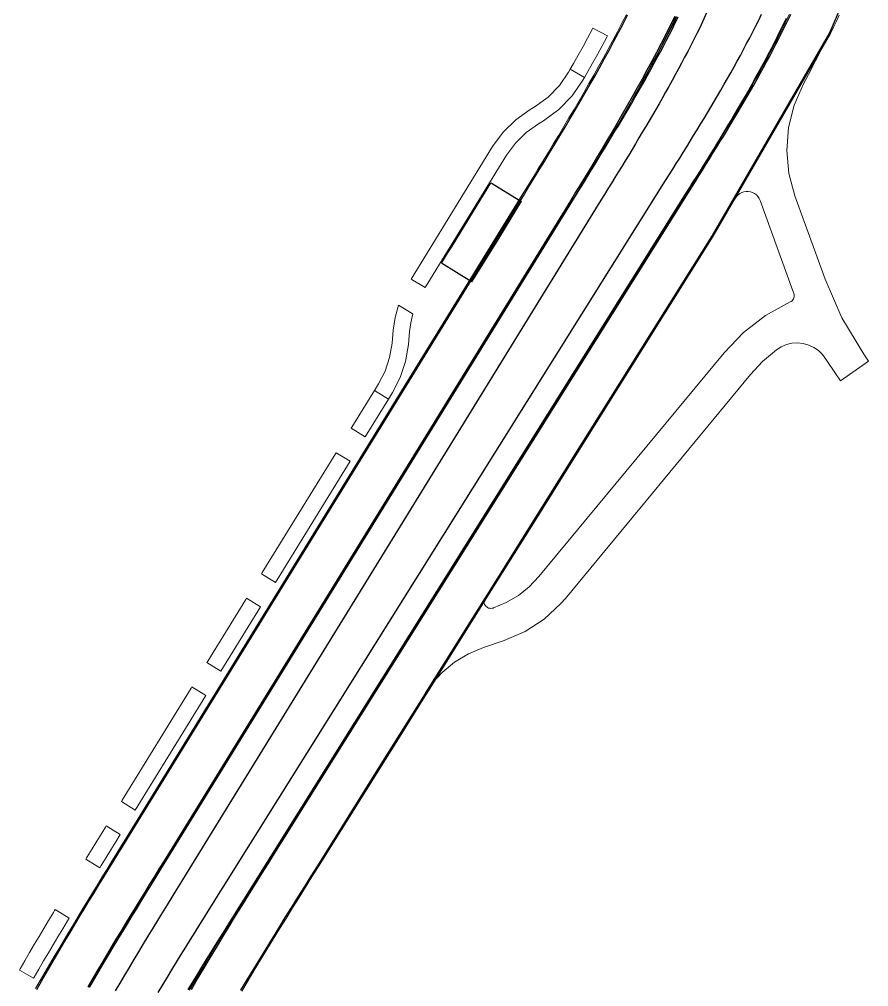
# Model space of a CAD drawing. Header units: metres. Extents: x 105145 to 106173, y 111785 to 118130.
# Drawn here: x 105727.6 to 105851.7, y 114130.5 to 114271.7 of the extents above; entities that cross this region are included whole.
import ezdxf

# ---------------------------------------------------------------- set-up
doc = ezdxf.new("R2010")
doc.units = ezdxf.units.M
for name, color, linetype, lineweight in [('10-PAV-BOCACALLE', 9, 'CONTINUOUS', 13), ('10-PAV-CALZADA-BRT', 12, 'CONTINUOUS', 30), ('10-PAV-CALZADA-MIXTA', 8, 'CONTINUOUS', 30), ('10-PAV-CICLORUTA', 76, 'CONTINUOUS', 18), ('10-PAV-PARADERO', 30, 'CONTINUOUS', 30), ('10-PAV-SARDINEL', 252, 'CONTINUOUS', 13)]:
    doc.layers.add(name, color=color, linetype=linetype, lineweight=lineweight)

msp = doc.modelspace()

# ---------------------------------------------------------------- linework, layer by layer
at = {"layer": '10-PAV-BOCACALLE'}
msp.add_lwpolyline([(105786.9637, 114173.4119), (105795.6515, 114187.2818), (105795.5764, 114187.1367), (105795.5259, 114186.9812), (105795.5013, 114186.8197), (105795.5035, 114186.6563), (105795.5322, 114186.4954), (105795.5867, 114186.3413), (105795.6656, 114186.1982), (105795.7668, 114186.0698), (105795.8875, 114185.9597), (105796.0246, 114185.8707), (105796.1743, 114185.8051), (105796.3327, 114185.7649), (105796.4955, 114185.751), (105796.6584, 114185.7637), (105796.8171, 114185.8029), (105796.8599, 114185.8173), (105798.7493, 114186.6009), (105800.5119, 114187.6388), (105802.1136, 114188.911), (105803.5235, 114190.3929), (105830.5425, 114223.0665), (105833.3773, 114226.0134), (105836.6208, 114228.5033), (105840.2003, 114230.4801), (105840.3452, 114230.5614), (105840.4747, 114230.6656), (105840.5851, 114230.7897), (105840.6734, 114230.9304), (105840.7372, 114231.0839), (105840.7748, 114231.2457), (105840.785, 114231.4116), (105840.7676, 114231.5768), (105840.7231, 114231.7369), (105840.5913, 114232.0971), (105835.8101, 114245.3105), (105835.6746, 114245.6069), (105835.4927, 114245.8774), (105835.2693, 114246.1147), (105835.0104, 114246.3126), (105834.7227, 114246.4658), (105834.4139, 114246.5703), (105834.0923, 114246.6232), (105833.7664, 114246.6232), (105833.4448, 114246.5702), (105833.1361, 114246.4657), (105832.8484, 114246.3125), (105832.5895, 114246.1146), (105832.3661, 114245.8772), (105832.1843, 114245.6067), (105831.6583, 114244.7657), (105831.1445, 114243.9453), (105828.7887, 114240.1843), (105845.9273, 114269.7584), (105845.4887, 114268.8419), (105845.0441, 114267.9305), (105844.5935, 114267.0239), (105844.1373, 114266.1219), (105843.6757, 114265.2243), (105843.2091, 114264.3313), (105842.1343, 114262.3237), (105840.7753, 114259.2304), (105839.9565, 114255.9525), (105839.7011, 114252.5835), (105840.0164, 114249.2195), (105840.8935, 114245.9567), (105841.4613, 114244.3875), (105845.2929, 114233.7983), (105847.76, 114228.1525), (105850.9359, 114222.8729), (105851.6615, 114221.8267), (105847.5529, 114218.9773), (105846.8273, 114220.0237), (105845.4301, 114222.1461), (105844.9354, 114222.8093), (105844.3381, 114223.3819), (105843.6545, 114223.8481), (105842.9034, 114224.1953), (105842.1054, 114224.4137), (105841.2822, 114224.4976), (105840.4565, 114224.4446), (105839.6508, 114224.2562), (105838.8872, 114223.9374), (105838.1867, 114223.4971), (105836.1844, 114221.8005), (105834.3957, 114219.8801), (105807.3767, 114187.2065), (105806.7132, 114186.4451), (105804.2745, 114184.1983), (105801.4939, 114182.3918), (105798.4499, 114181.0767), (105795.4179, 114180.0599), (105793.2293, 114179.1401), (105791.2008, 114177.9067), (105789.3772, 114176.3866), (105789.3752, 114176.3842), (105788.0803, 114174.9704), (105786.9637, 114173.4119)], close=True, dxfattribs=at)
at = {"layer": '10-PAV-CALZADA-BRT'}
for points in [[(105831.3004, 114280.2065), (105827.4115, 114271.3895), (105826.9889, 114270.5189), (105826.5607, 114269.6509), (105826.1271, 114268.7859), (105825.6883, 114267.9233), (105825.2443, 114267.0635), (105824.7957, 114266.2059), (105824.3423, 114265.3509), (105823.8847, 114264.4983), (105823.4229, 114263.6479), (105822.9569, 114262.7997), (105822.4871, 114261.9537), (105822.0137, 114261.1095), (105821.5369, 114260.2675), (105821.0569, 114259.4271), (105820.5737, 114258.5887), (105820.0875, 114257.7519), (105819.5989, 114256.9167), (105819.1075, 114256.0829), (105818.6139, 114255.2505), (105818.1183, 114254.4193), (105817.6205, 114253.5895), (105817.1209, 114252.7605), (105816.6199, 114251.9327), (105816.1173, 114251.1055), (105815.6135, 114250.2793), (105815.1087, 114249.4537), (105814.6029, 114248.6287), (105814.0965, 114247.8041), (105813.5895, 114246.9797), (105813.0823, 114246.1555), (105812.5747, 114245.3315), (105752.0071, 114147.0035), (105751.3075, 114145.8675), (105750.6081, 114144.7313), (105749.9089, 114143.5951), (105749.2103, 114142.4583), (105748.5127, 114141.3211), (105748.2604, 114140.9091), (105747.8159, 114140.1833), (105747.1203, 114139.0447), (105746.4261, 114137.9055), (105745.7333, 114136.7651), (105745.0425, 114135.6237), (105744.3537, 114134.4811), (105743.6669, 114133.3373), (105742.9825, 114132.1921), (105742.3007, 114131.0451), (105741.6217, 114129.8967)], [(105737.9257, 114130.5159), (105738.6065, 114131.6741), (105739.2901, 114132.8301), (105739.9761, 114133.9839), (105740.6643, 114135.1357), (105741.3547, 114136.2855), (105742.0469, 114137.4335), (105742.7405, 114138.5799), (105743.4359, 114139.7245), (105744.1325, 114140.8677), (105744.8301, 114142.0095), (105745.387, 114142.9188), (105745.5279, 114143.1489), (105746.2271, 114144.2887), (105746.9269, 114145.4275), (105747.6271, 114146.5653), (105748.3271, 114147.7025), (105749.0271, 114148.8391), (105809.5947, 114247.1671), (105810.1021, 114247.9911), (105810.6091, 114248.8145), (105811.1153, 114249.6375), (105811.6205, 114250.4603), (105812.1237, 114251.2811), (105812.6263, 114252.1033), (105813.1277, 114252.9253), (105813.6271, 114253.7475), (105814.1249, 114254.5699), (105814.6207, 114255.3927), (105815.1145, 114256.2159), (105815.6057, 114257.0395), (105816.0945, 114257.8639), (105816.5807, 114258.6889), (105817.0639, 114259.5147), (105817.5441, 114260.3413), (105818.0211, 114261.1691), (105818.4947, 114261.9979), (105818.9645, 114262.8279), (105819.4309, 114263.6591), (105819.8931, 114264.4917), (105820.3511, 114265.3257), (105820.8049, 114266.1611), (105821.2543, 114266.9983), (105821.6989, 114267.8369), (105822.1387, 114268.6773), (105822.5733, 114269.5195), (105823.0029, 114270.3637), (105823.4269, 114271.2095), (105823.8453, 114272.0575)], [(105747.9433, 114129.6901), (105748.6043, 114130.7983), (105749.2689, 114131.9043), (105749.9365, 114133.0085), (105750.6071, 114134.1109), (105751.2803, 114135.2117), (105751.9557, 114136.3111), (105752.6333, 114137.4091), (105753.3127, 114138.5061), (105753.9939, 114139.6021), (105754.6761, 114140.6971), (105755.3595, 114141.7917), (105756.0435, 114142.8857), (105756.7283, 114143.9795), (105757.4131, 114145.0729), (105822.0177, 114248.2125), (105822.5313, 114249.0327), (105823.0447, 114249.8531), (105823.5579, 114250.6735), (105824.0703, 114251.4945), (105824.5817, 114252.3161), (105825.0923, 114253.1383), (105825.6015, 114253.9611), (105826.1091, 114254.7851), (105826.6151, 114255.6099), (105827.1191, 114256.4361), (105827.6211, 114257.2635), (105828.1205, 114258.0923), (105828.6175, 114258.9227), (105829.1117, 114259.7549), (105829.6027, 114260.5887), (105830.0905, 114261.4245), (105830.5749, 114262.2623), (105831.0555, 114263.1023), (105831.5323, 114263.9445), (105832.0047, 114264.7889), (105832.4729, 114265.6359), (105832.9363, 114266.4855), (105833.3951, 114267.3377), (105833.8485, 114268.1925), (105834.2967, 114269.0503), (105834.7393, 114269.9109), (105835.1761, 114270.7745), (105835.6067, 114271.6411), (105836.0311, 114272.5109)], [(105839.6119, 114271.8851), (105839.1825, 114270.9879), (105838.7467, 114270.0949), (105838.3049, 114269.2059), (105837.8573, 114268.3207), (105837.4041, 114267.4395), (105836.9455, 114266.5621), (105836.4819, 114265.6883), (105836.0137, 114264.8179), (105835.5407, 114263.9513), (105835.0637, 114263.0879), (105834.5825, 114262.2279), (105834.0975, 114261.3711), (105833.6089, 114260.5173), (105833.1169, 114259.6665), (105832.6221, 114258.8185), (105832.1243, 114257.9733), (105831.6239, 114257.1307), (105831.1211, 114256.2905), (105830.6161, 114255.4527), (105830.1093, 114254.6169), (105829.6007, 114253.7835), (105829.0907, 114252.9519), (105828.5795, 114252.1223), (105828.0671, 114251.2943), (105827.5541, 114250.4679), (105827.0403, 114249.6429), (105826.5255, 114248.8181), (105826.0115, 114247.9961), (105825.4977, 114247.1749), (105824.9839, 114246.3547), (105760.3793, 114143.2151), (105759.6949, 114142.1223), (105759.0111, 114141.0301), (105758.3283, 114139.9381), (105757.6467, 114138.8465), (105756.9655, 114137.7531), (105756.2869, 114136.6609), (105755.6103, 114135.5685), (105754.9361, 114134.4759), (105754.2643, 114133.3825), (105753.5951, 114132.2885), (105752.9291, 114131.1935), (105752.2665, 114130.0975)]]:
    msp.add_lwpolyline(points, dxfattribs=at)
at = {"layer": '10-PAV-CALZADA-MIXTA'}
for points in [[(105849.6108, 114278.3351), (105846.3537, 114270.6675), (105845.9273, 114269.7584), (105828.7887, 114240.1843), (105808.0018, 114206.9986), (105803.0739, 114199.1314), (105795.6515, 114187.2818), (105786.9637, 114173.4119), (105786.9461, 114173.3839), (105782.3416, 114166.0328), (105780.9272, 114163.7748), (105771.1617, 114148.1845), (105770.2115, 114146.6675), (105769.2629, 114145.1517), (105768.3163, 114143.6371), (105767.3701, 114142.1199), (105766.4285, 114140.6057), (105765.4905, 114139.0917), (105764.5563, 114137.5775), (105763.6267, 114136.0631), (105762.7019, 114134.5479), (105761.7827, 114133.0319), (105760.8693, 114131.5145), (105759.9623, 114129.9957)], [(105730.1831, 114130.1369), (105730.8643, 114131.3183), (105731.5485, 114132.4967), (105732.2357, 114133.6723), (105732.9253, 114134.8451), (105733.6175, 114136.0151), (105734.3121, 114137.1827), (105735.0085, 114138.3477), (105735.7067, 114139.5105), (105736.4067, 114140.6711), (105737.1081, 114141.8293), (105737.8105, 114142.9859), (105738.5141, 114144.1405), (105739.2185, 114145.2933), (105739.9221, 114146.4421), (105740.6279, 114147.5923), (105741.3339, 114148.7411), (105742.0397, 114149.8885), (105742.7455, 114151.0349), (105743.4511, 114152.1803), (105800.4667, 114244.7423), (105801.2399, 114245.9975), (105802.0117, 114247.2517), (105802.7799, 114248.5017), (105803.5467, 114249.7525), (105804.3107, 114251.0027), (105805.0717, 114252.2521), (105805.8289, 114253.5015), (105806.5819, 114254.7507), (105807.3307, 114256.0003), (105808.0743, 114257.2503), (105808.8127, 114258.5009), (105809.5453, 114259.7525), (105810.2719, 114261.0051), (105810.9917, 114262.2593), (105811.7045, 114263.5149), (105812.4099, 114264.7723), (105813.1075, 114266.0315), (105813.7967, 114267.2931), (105814.4771, 114268.5569), (105815.1485, 114269.8231), (105815.8101, 114271.0921), (105816.4619, 114272.3639)], [(105823.3497, 114272.1743), (105822.6975, 114270.8517), (105822.0347, 114269.5345), (105821.3623, 114268.2221), (105820.6805, 114266.9145), (105819.9897, 114265.6115), (105819.2905, 114264.3131), (105818.5835, 114263.0191), (105817.8691, 114261.7291), (105817.1475, 114260.4429), (105816.4195, 114259.1605), (105815.6853, 114257.8817), (105814.9457, 114256.6061), (105814.2007, 114255.3333), (105813.4509, 114254.0635), (105812.6969, 114252.7961), (105811.9389, 114251.5313), (105811.1777, 114250.2683), (105810.4133, 114249.0071), (105809.6463, 114247.7477), (105808.8773, 114246.4895), (105808.1065, 114245.2323), (105807.3345, 114243.9759), (105806.5615, 114242.7199), (105805.7883, 114241.4643), (105748.7727, 114148.9025), (105748.0677, 114147.7581), (105747.3631, 114146.6135), (105746.6587, 114145.4687), (105745.9551, 114144.3237), (105745.2521, 114143.1781), (105744.5501, 114142.0317), (105743.8493, 114140.8849), (105743.1499, 114139.7371), (105742.4521, 114138.5883), (105741.7559, 114137.4385), (105741.0617, 114136.2877), (105740.3697, 114135.1353), (105739.6801, 114133.9817), (105738.9929, 114132.8265), (105738.3087, 114131.6697), (105737.6273, 114130.5111)], [(105752.7707, 114130.1017), (105753.6771, 114131.6477), (105754.5901, 114133.1899), (105755.5089, 114134.7285), (105756.4331, 114136.2639), (105757.3623, 114137.7963), (105758.2961, 114139.3259), (105759.2335, 114140.8533), (105760.1745, 114142.3785), (105761.1185, 114143.9019), (105762.0649, 114145.4237), (105763.0131, 114146.9443), (105763.9629, 114148.4641), (105764.9137, 114149.9833), (105765.8649, 114151.5021), (105775.2446, 114166.4766), (105802.675, 114210.2683), (105825.8479, 114247.2631), (105826.3615, 114248.0833), (105826.8749, 114248.9035), (105827.3881, 114249.7241), (105827.9005, 114250.5451), (105828.4119, 114251.3665), (105828.9225, 114252.1887), (105829.4317, 114253.0117), (105829.9393, 114253.8355), (105830.4453, 114254.6605), (105830.9493, 114255.4865), (105831.4513, 114256.3141), (105831.9507, 114257.1429), (105832.4477, 114257.9733), (105832.9419, 114258.8053), (105833.4329, 114259.6393), (105833.9207, 114260.4751), (105834.4051, 114261.3129), (105834.8857, 114262.1527), (105835.3625, 114262.9949), (105835.8351, 114263.8395), (105836.3031, 114264.6865), (105836.7665, 114265.5359), (105837.2253, 114266.3881), (105837.6787, 114267.2431), (105838.1269, 114268.1007), (105838.5695, 114268.9613), (105839.0063, 114269.8249), (105839.4369, 114270.6915), (105839.8613, 114271.5613), (105840.2791, 114272.4343)]]:
    msp.add_lwpolyline(points, dxfattribs=at)
at = {"layer": '10-PAV-CICLORUTA'}
for points in [[(105813.5253, 114269.3235), (105813.4187, 114269.1223), (105812.7419, 114267.8651), (105812.0561, 114266.6099), (105811.3617, 114265.3565), (105810.6595, 114264.1047), (105810.1861, 114263.2709), (105808.0989, 114264.4557), (105808.5693, 114265.2841), (105809.2655, 114266.5251), (105809.9531, 114267.7667), (105810.6321, 114269.0093), (105811.3019, 114270.2533), (105811.3941, 114270.4307), (105813.5253, 114269.3235)], [(105810.1861, 114263.2709), (105809.9407, 114262.8385), (105808.3694, 114260.552), (105806.4311, 114258.5671), (105804.1825, 114256.9421), (105803.4605, 114256.5093), (105801.6694, 114255.231), (105800.1043, 114253.6842), (105798.8049, 114251.9083), (105786.9019, 114232.5751), (105784.8583, 114233.8337), (105796.7613, 114253.1667), (105798.2866, 114255.2514), (105800.1239, 114257.0671), (105802.2265, 114258.5677), (105802.9485, 114259.0005), (105804.8639, 114260.3848), (105806.5151, 114262.0757), (105807.8535, 114264.0235), (105808.0989, 114264.4557), (105810.1861, 114263.2709)], [(105785.0129, 114228.8057), (105785.1237, 114228.7375), (105784.8176, 114227.4577), (105784.6347, 114226.1545), (105784.4605, 114224.2609), (105784.0442, 114221.8125), (105783.2585, 114219.4565), (105782.1219, 114217.2483), (105781.5473, 114216.3157), (105779.5039, 114217.5743), (105780.0783, 114218.5069), (105781.0466, 114220.388), (105781.716, 114222.395), (105782.0707, 114224.4807), (105782.2447, 114226.3743), (105782.524, 114228.2275), (105783.0155, 114230.0361), (105785.0129, 114228.8057)], [(105781.5473, 114216.3157), (105778.1473, 114210.7957), (105776.1037, 114212.0543), (105776.2087, 114212.2247), (105779.5039, 114217.5743), (105781.5473, 114216.3157)], [(105775.9445, 114207.2195), (105765.0591, 114189.5477), (105763.0155, 114190.8063), (105763.1205, 114190.9767), (105773.7961, 114208.3081), (105773.9009, 114208.4783), (105775.9445, 114207.2195)], [(105762.8563, 114185.9717), (105757.0873, 114176.6059), (105755.0439, 114177.8647), (105755.1487, 114178.0349), (105760.7079, 114187.0601), (105760.8127, 114187.2303), (105762.8563, 114185.9717)], [(105754.8845, 114173.0299), (105744.5855, 114156.3099), (105742.5421, 114157.5687), (105742.6471, 114157.7391), (105752.7361, 114174.1183), (105752.8411, 114174.2887), (105754.8845, 114173.0299)], [(105742.3827, 114152.7339), (105741.7237, 114151.6641), (105741.0177, 114150.5173), (105740.3115, 114149.3693), (105739.6051, 114148.2199), (105739.3959, 114147.8789), (105737.3527, 114149.1375), (105737.4595, 114149.3121), (105737.5595, 114149.4751), (105738.2667, 114150.6259), (105738.9737, 114151.7749), (105739.6801, 114152.9223), (105740.2345, 114153.8223), (105740.3393, 114153.9927), (105742.3827, 114152.7339)], [(105734.9203, 114140.5299), (105734.6785, 114140.1293), (105733.9791, 114138.9645), (105733.2813, 114137.7973), (105732.5855, 114136.6273), (105731.8917, 114135.4547), (105731.2005, 114134.2793), (105730.5117, 114133.1007), (105729.8257, 114131.9193), (105729.7327, 114131.7581), (105727.6499, 114132.9481), (105727.7489, 114133.1218), (105728.4379, 114134.3089), (105729.1301, 114135.4931), (105729.8245, 114136.6741), (105730.5213, 114137.8517), (105731.2199, 114139.0265), (105731.9203, 114140.1981), (105732.6223, 114141.3669), (105732.7777, 114141.6245), (105732.8771, 114141.7885), (105734.9203, 114140.5299)]]:
    msp.add_lwpolyline(points, close=True, dxfattribs=at)
at = {"layer": '10-PAV-PARADERO'}
msp.add_lwpolyline([(105789.2807, 114236.1222), (105790.1846, 114237.5904), (105790.8295, 114238.6379), (105794.5078, 114244.6124), (105796.5166, 114247.8754), (105796.6934, 114247.781), (105800.6175, 114245.3652), (105800.9333, 114245.1837), (105797.5903, 114239.7562), (105793.6902, 114233.4246), (105789.2807, 114236.1222)], close=True, dxfattribs=at)
at = {"layer": '10-PAV-SARDINEL'}
for points in [[(105730.0097, 114130.2365), (105730.6911, 114131.4184), (105731.3757, 114132.5974), (105732.0632, 114133.7735), (105732.7531, 114134.9467), (105733.4455, 114136.1172), (105734.1403, 114137.2852), (105734.8369, 114138.4505), (105735.5353, 114139.6137), (105736.2355, 114140.7746), (105736.9371, 114141.933), (105737.6397, 114143.0899), (105738.3434, 114144.2447), (105739.0479, 114145.3977), (105739.7516, 114146.5467), (105740.4575, 114147.697), (105741.1635, 114148.8459), (105741.8694, 114149.9934), (105742.5752, 114151.1398), (105743.2808, 114152.2852), (105800.2964, 114244.8472), (105801.0696, 114246.1024), (105801.8414, 114247.3565), (105802.6095, 114248.6063), (105803.3761, 114249.8569), (105804.14, 114251.1069), (105804.9008, 114252.356), (105805.6578, 114253.605), (105806.4105, 114254.8537), (105807.159, 114256.1029), (105807.9023, 114257.3523), (105808.6403, 114258.6023), (105809.3725, 114259.8532), (105810.0987, 114261.1051), (105810.818, 114262.3585), (105811.5304, 114263.6132), (105812.2353, 114264.8697), (105812.9323, 114266.1279), (105813.6207, 114267.388), (105814.3007, 114268.6512), (105814.9715, 114269.9162), (105815.6325, 114271.184), (105816.2836, 114272.4545)], [(105816.4619, 114272.3639), (105815.8101, 114271.0921), (105815.1485, 114269.8231), (105814.4771, 114268.5569), (105813.7967, 114267.2931), (105813.1075, 114266.0315), (105812.4099, 114264.7723), (105811.7045, 114263.5149), (105810.9917, 114262.2593), (105810.2719, 114261.0051), (105809.5453, 114259.7525), (105808.8127, 114258.5009), (105808.0743, 114257.2503), (105807.3307, 114256.0003), (105806.5819, 114254.7507), (105805.8289, 114253.5015), (105805.0717, 114252.2521), (105804.3107, 114251.0027), (105803.5467, 114249.7525), (105802.7799, 114248.5017), (105802.0117, 114247.2517), (105801.2399, 114245.9975), (105800.4667, 114244.7423), (105743.4511, 114152.1803), (105742.7455, 114151.0349), (105742.0397, 114149.8885), (105741.3339, 114148.7411), (105740.6279, 114147.5923), (105739.9221, 114146.4421), (105739.2185, 114145.2933), (105738.5141, 114144.1405), (105737.8105, 114142.9859), (105737.1081, 114141.8293), (105736.4067, 114140.6711), (105735.7067, 114139.5105), (105735.0085, 114138.3477), (105734.3121, 114137.1827), (105733.6175, 114136.0151), (105732.9253, 114134.8451), (105732.2357, 114133.6723), (105731.5485, 114132.4967), (105730.8643, 114131.3183), (105730.1831, 114130.1369)], [(105737.6273, 114130.5111), (105738.3087, 114131.6697), (105738.9929, 114132.8265), (105739.6801, 114133.9817), (105740.3697, 114135.1353), (105741.0617, 114136.2877), (105741.7559, 114137.4385), (105742.4521, 114138.5883), (105743.1499, 114139.7371), (105743.8493, 114140.8849), (105744.5501, 114142.0317), (105745.2521, 114143.1781), (105745.9551, 114144.3237), (105746.6587, 114145.4687), (105747.3631, 114146.6135), (105748.0677, 114147.7581), (105748.7727, 114148.9025), (105805.7883, 114241.4643), (105806.5615, 114242.7199), (105807.3345, 114243.9759), (105808.1065, 114245.2323), (105808.8773, 114246.4895), (105809.6463, 114247.7477), (105810.4133, 114249.0071), (105811.1777, 114250.2683), (105811.9389, 114251.5313), (105812.6969, 114252.7961), (105813.4509, 114254.0635), (105814.2007, 114255.3333), (105814.9457, 114256.6061), (105815.6853, 114257.8817), (105816.4195, 114259.1605), (105817.1475, 114260.4429), (105817.8691, 114261.7291), (105818.5835, 114263.0191), (105819.2905, 114264.3131), (105819.9897, 114265.6115), (105820.6805, 114266.9145), (105821.3623, 114268.2221), (105822.0347, 114269.5345), (105822.6975, 114270.8517), (105823.3497, 114272.1743)], [(105737.7999, 114130.41), (105738.481, 114131.5681), (105739.1649, 114132.7245), (105739.8519, 114133.8793), (105740.5413, 114135.0325), (105741.2331, 114136.1846), (105741.9271, 114137.3351), (105742.6231, 114138.4846), (105743.3208, 114139.6332), (105744.0201, 114140.7807), (105744.7208, 114141.9274), (105745.4227, 114143.0736), (105746.1256, 114144.2191), (105746.8291, 114145.364), (105747.5334, 114146.5087), (105748.238, 114147.6533), (105748.943, 114148.7976), (105805.9586, 114241.3594), (105806.7318, 114242.6151), (105807.5049, 114243.8712), (105808.277, 114245.1277), (105809.0479, 114246.3851), (105809.8171, 114247.6436), (105810.5842, 114248.9033), (105811.3489, 114250.1649), (105812.1104, 114251.4283), (105812.8687, 114252.6936), (105813.623, 114253.9615), (105814.3731, 114255.232), (105815.1185, 114256.5055), (105815.8585, 114257.7817), (105816.5932, 114259.0614), (105817.3217, 114260.3446), (105817.5623, 114260.7735), (105817.8477, 114261.2687), (105818.3209, 114262.0968), (105818.7903, 114262.9261), (105819.2563, 114263.7566), (105819.718, 114264.5884), (105820.1756, 114265.4216), (105820.629, 114266.2562), (105821.0779, 114267.0925), (105821.522, 114267.9301), (105821.9613, 114268.7695), (105822.3954, 114269.6107), (105822.8244, 114270.4539), (105823.2478, 114271.2986), (105823.6657, 114272.1454)], [(105823.5295, 114272.0866), (105822.8766, 114270.7625), (105822.2131, 114269.444), (105821.54, 114268.1303), (105820.8575, 114266.8214), (105820.1661, 114265.5173), (105819.4663, 114264.2178), (105818.7588, 114262.9227), (105818.0438, 114261.6317), (105817.3217, 114260.3446), (105816.5932, 114259.0614), (105815.8585, 114257.7817), (105815.1185, 114256.5055), (105814.3731, 114255.232), (105813.623, 114253.9615), (105812.8687, 114252.6936), (105812.1104, 114251.4283), (105811.3489, 114250.1649), (105810.5842, 114248.9033), (105809.8171, 114247.6436), (105809.0479, 114246.3851), (105808.277, 114245.1277), (105807.5049, 114243.8712), (105806.7318, 114242.6151), (105805.9586, 114241.3594), (105748.943, 114148.7976), (105748.238, 114147.6533), (105747.5334, 114146.5087), (105746.8291, 114145.364), (105746.1256, 114144.2191), (105745.4227, 114143.0736), (105744.7208, 114141.9274), (105744.0201, 114140.7807), (105743.3208, 114139.6332), (105742.6231, 114138.4846), (105741.9271, 114137.3351), (105741.2331, 114136.1846), (105740.5413, 114135.0325), (105739.8519, 114133.8793), (105739.1649, 114132.7245), (105738.481, 114131.5681), (105737.7999, 114130.41)], [(105823.8453, 114272.0575), (105823.4269, 114271.2095), (105823.0029, 114270.3637), (105822.5733, 114269.5195), (105822.1387, 114268.6773), (105821.6989, 114267.8369), (105821.2543, 114266.9983), (105820.8049, 114266.1611), (105820.3511, 114265.3257), (105819.8931, 114264.4917), (105819.4309, 114263.6591), (105818.9645, 114262.8279), (105818.4947, 114261.9979), (105818.0211, 114261.1691), (105817.5441, 114260.3413), (105817.0639, 114259.5147), (105816.5807, 114258.6889), (105816.0945, 114257.8639), (105815.6057, 114257.0395), (105815.1145, 114256.2159), (105814.6207, 114255.3927), (105814.1249, 114254.5699), (105813.6271, 114253.7475), (105813.1277, 114252.9253), (105812.6263, 114252.1033), (105812.1237, 114251.2811), (105811.6205, 114250.4603), (105811.1153, 114249.6375), (105810.6091, 114248.8145), (105810.1021, 114247.9911), (105809.5947, 114247.1671), (105749.0271, 114148.8391), (105748.3271, 114147.7025), (105747.6271, 114146.5653), (105746.9269, 114145.4275), (105746.2271, 114144.2887), (105745.5279, 114143.1489), (105745.387, 114142.9188), (105744.8301, 114142.0095), (105744.1325, 114140.8677), (105743.4359, 114139.7245), (105742.7405, 114138.5799), (105742.0469, 114137.4335), (105741.3547, 114136.2855), (105740.6643, 114135.1357), (105739.9761, 114133.9839), (105739.2901, 114132.8301), (105738.6065, 114131.6741), (105737.9257, 114130.5159)], [(105752.2665, 114130.0975), (105752.9291, 114131.1935), (105753.5951, 114132.2885), (105754.2643, 114133.3825), (105754.9361, 114134.4759), (105755.6103, 114135.5685), (105756.2869, 114136.6609), (105756.9655, 114137.7531), (105757.6467, 114138.8465), (105758.3283, 114139.9381), (105759.0111, 114141.0301), (105759.6949, 114142.1223), (105760.3793, 114143.2151), (105824.9839, 114246.3547), (105825.4977, 114247.1749), (105826.0115, 114247.9961), (105826.5255, 114248.8181), (105827.0403, 114249.6429), (105827.5541, 114250.4679), (105828.0671, 114251.2943), (105828.5795, 114252.1223), (105829.0907, 114252.9519), (105829.6007, 114253.7835), (105830.1093, 114254.6169), (105830.6161, 114255.4527), (105831.1211, 114256.2905), (105831.6239, 114257.1307), (105832.1243, 114257.9733), (105832.6221, 114258.8185), (105833.1169, 114259.6665), (105833.6089, 114260.5173), (105834.0975, 114261.3711), (105834.5825, 114262.2279), (105835.0637, 114263.0879), (105835.5407, 114263.9513), (105836.0137, 114264.8179), (105836.4819, 114265.6883), (105836.9455, 114266.5621), (105837.4041, 114267.4395), (105837.8573, 114268.3207), (105838.3049, 114269.2059), (105838.7467, 114270.0949), (105839.1825, 114270.9879), (105839.6119, 114271.8851)], [(105840.0984, 114272.52), (105839.6813, 114271.6483), (105839.2575, 114270.7799), (105838.8275, 114269.9146), (105838.3913, 114269.0522), (105837.9493, 114268.1928), (105837.5017, 114267.3363), (105837.0489, 114266.4824), (105836.5907, 114265.6312), (105836.1278, 114264.7828), (105835.6603, 114263.9367), (105835.1883, 114263.093), (105834.7119, 114262.2516), (105834.2318, 114261.4126), (105833.7478, 114260.5756), (105833.2604, 114259.7405), (105832.7698, 114258.9071), (105832.2759, 114258.0757), (105831.7793, 114257.2459), (105831.2802, 114256.4176), (105830.7785, 114255.5905), (105830.2747, 114254.7649), (105829.7689, 114253.9403), (105829.2615, 114253.1168), (105828.7525, 114252.2941), (105828.2421, 114251.4721), (105827.7308, 114250.6509), (105827.2185, 114249.8301), (105826.7054, 114249.0096), (105826.192, 114248.1894), (105825.6784, 114247.3693), (105802.5055, 114210.3745), (105775.0751, 114166.5828), (105765.6954, 114151.6083), (105764.7442, 114150.0895), (105763.7934, 114148.5702), (105762.8435, 114147.0502), (105761.9109, 114145.5528), (105761.8952, 114145.5294), (105761.8917, 114145.5237), (105760.9486, 114144.0074), (105760.0044, 114142.4837), (105759.0632, 114140.9581), (105758.1255, 114139.4303), (105757.1915, 114137.9003), (105756.2619, 114136.3673), (105755.3374, 114134.8313), (105754.4182, 114133.2921), (105753.6338, 114131.9672), (105753.1002, 114131.0898), (105752.4378, 114129.9943)], [(105752.598, 114130.2025), (105753.5048, 114131.7493), (105754.4182, 114133.2921), (105755.3374, 114134.8313), (105756.2619, 114136.3673), (105757.1915, 114137.9003), (105758.1255, 114139.4303), (105759.0632, 114140.9581), (105760.0044, 114142.4837), (105760.9486, 114144.0074), (105761.8917, 114145.5237), (105761.8952, 114145.5294), (105761.9109, 114145.5528), (105762.8435, 114147.0502), (105763.7934, 114148.5702), (105764.7442, 114150.0895), (105765.6954, 114151.6083), (105775.0751, 114166.5828), (105802.5055, 114210.3745), (105825.6784, 114247.3693), (105826.192, 114248.1894), (105826.7054, 114249.0096), (105827.2185, 114249.8301), (105827.7308, 114250.6509), (105828.2421, 114251.4721), (105828.7525, 114252.2941), (105829.2615, 114253.1168), (105829.7689, 114253.9403), (105830.2747, 114254.7649), (105830.7785, 114255.5905), (105831.2802, 114256.4176), (105831.7793, 114257.2459), (105832.2759, 114258.0757), (105832.7698, 114258.9071), (105833.2604, 114259.7405), (105833.7478, 114260.5756), (105834.2318, 114261.4126), (105834.7119, 114262.2516), (105835.1883, 114263.093), (105835.6603, 114263.9367), (105836.1278, 114264.7828), (105836.5907, 114265.6312), (105837.0489, 114266.4824), (105837.5017, 114267.3363), (105837.9493, 114268.1928), (105838.3913, 114269.0522), (105838.8275, 114269.9146), (105839.2575, 114270.7799), (105839.6813, 114271.6483), (105840.0984, 114272.52)], [(105840.2791, 114272.4343), (105839.8613, 114271.5613), (105839.4369, 114270.6915), (105839.0063, 114269.8249), (105838.5695, 114268.9613), (105838.1269, 114268.1007), (105837.6787, 114267.2431), (105837.2253, 114266.3881), (105836.7665, 114265.5359), (105836.3031, 114264.6865), (105835.8351, 114263.8395), (105835.3625, 114262.9949), (105834.8857, 114262.1527), (105834.4051, 114261.3129), (105833.9207, 114260.4751), (105833.4329, 114259.6393), (105832.9419, 114258.8053), (105832.4477, 114257.9733), (105831.9507, 114257.1429), (105831.4513, 114256.3141), (105830.9493, 114255.4865), (105830.4453, 114254.6605), (105829.9393, 114253.8355), (105829.4317, 114253.0117), (105828.9225, 114252.1887), (105828.4119, 114251.3665), (105827.9005, 114250.5451), (105827.3881, 114249.7241), (105826.8749, 114248.9035), (105826.3615, 114248.0833), (105825.8479, 114247.2631), (105802.675, 114210.2683), (105775.2446, 114166.4766), (105765.8649, 114151.5021), (105764.9137, 114149.9833), (105763.9629, 114148.4641), (105763.0131, 114146.9443), (105762.0649, 114145.4237), (105761.1185, 114143.9019), (105760.1745, 114142.3785), (105759.2335, 114140.8533), (105758.2961, 114139.3259), (105757.3623, 114137.7963), (105756.4331, 114136.2639), (105755.5089, 114134.7285), (105754.5901, 114133.1899), (105753.6771, 114131.6477), (105752.7707, 114130.1017)], [(105759.9623, 114129.9957), (105760.8693, 114131.5145), (105761.7827, 114133.0319), (105762.7019, 114134.5479), (105763.6267, 114136.0631), (105764.5563, 114137.5775), (105765.4905, 114139.0917), (105766.4285, 114140.6057), (105767.3701, 114142.1199), (105768.3163, 114143.6371), (105769.2629, 114145.1517), (105770.2115, 114146.6675), (105771.1617, 114148.1845), (105780.9272, 114163.7748), (105782.3416, 114166.0328), (105786.9461, 114173.3839), (105786.9637, 114173.4119), (105795.6515, 114187.2818), (105803.0739, 114199.1314), (105808.0018, 114206.9986), (105828.7887, 114240.1843), (105845.9273, 114269.7584), (105846.3537, 114270.6675), (105846.7631, 114271.5582), (105847.1655, 114272.452)], [(105847.3482, 114272.3706), (105846.9451, 114271.4754), (105846.5351, 114270.5833), (105846.1084, 114269.6735), (105846.1004, 114269.6583), (105828.9617, 114240.084), (105828.9582, 114240.0781), (105808.1713, 114206.8924), (105803.2434, 114199.0252), (105795.821, 114187.1756), (105787.1331, 114173.3056), (105787.1155, 114173.2776), (105782.5111, 114165.9266), (105781.0967, 114163.6686), (105771.3312, 114148.0783), (105770.381, 114146.5614), (105769.4325, 114145.0457), (105768.486, 114143.5312), (105767.5399, 114142.0142), (105766.5984, 114140.5003), (105765.6606, 114138.9866), (105764.7266, 114137.4727), (105763.7973, 114135.9587), (105762.8728, 114134.444), (105761.9539, 114132.9285), (105761.0409, 114131.4117), (105760.1342, 114129.8935)]]:
    msp.add_lwpolyline(points, dxfattribs=at)

doc.saveas('drawing.dxf')
